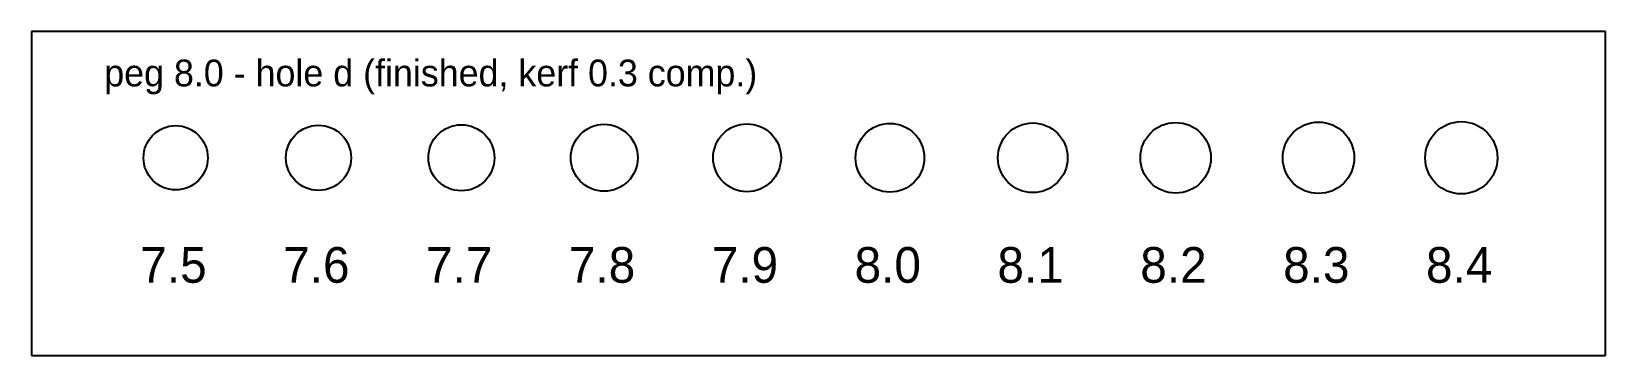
# Model space of a CAD drawing. Extents: x 0 to 176, y 0 to 36.
import ezdxf

# ---------------------------------------------------------------- set-up
doc = ezdxf.new("R2010")
doc.units = 0
doc.layers.add('CUT', color=1, linetype='CONTINUOUS')
doc.layers.add('ENGRAVE', color=5, linetype='CONTINUOUS')

msp = doc.modelspace()

# ---------------------------------------------------------------- linework, layer by layer
at = {"layer": 'CUT', "color": 1}
for p, q in [((176.15, 36.15), (-0.15, 36.15)), ((-0.15, 36.15), (-0.15, -0.15)), ((176.15, -0.15), (176.15, 36.15)), ((-0.15, -0.15), (176.15, -0.15))]:
    msp.add_line(p, q, dxfattribs=at)
for centre, radius in [((16, 22), 3.6), ((32, 22), 3.65), ((48, 22), 3.7), ((64, 22), 3.75), ((80, 22), 3.8), ((96, 22), 3.85), ((112, 22), 3.9), ((128, 22), 3.95), ((144, 22), 4), ((160, 22), 4.05)]:
    msp.add_circle(centre, radius, dxfattribs=at)

# ---------------------------------------------------------------- texts
at = {"layer": 'ENGRAVE', "color": 5}
for s, height, p in [('peg 8.0 - hole d (finished, kerf 0.3 comp.)', 3, (8, 30)), ('7.5', 4, (12.04, 8)), ('7.6', 4, (28.04, 8)), ('7.7', 4, (44.04, 8)), ('7.8', 4, (60.04, 8)), ('7.9', 4, (76.04, 8)), ('8.0', 4, (92.04, 8)), ('8.1', 4, (108.04, 8)), ('8.2', 4, (124.04, 8)), ('8.3', 4, (140.04, 8)), ('8.4', 4, (156.04, 8))]:
    msp.add_text(s, height=height, dxfattribs=at).set_placement(p)

doc.saveas('drawing.dxf')
